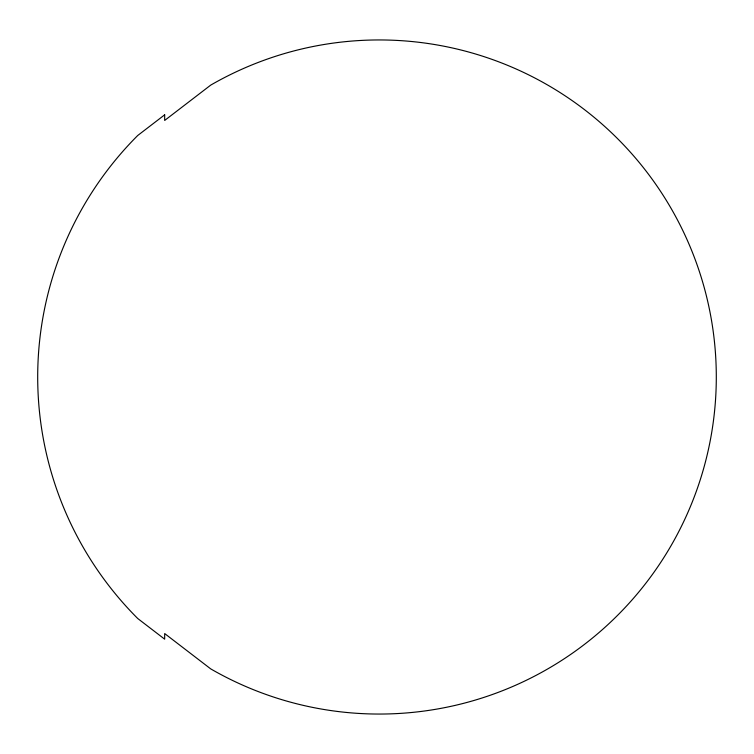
<?xml version="1.0" encoding="UTF-8"?>
<svg xmlns="http://www.w3.org/2000/svg" width="754" height="754" viewBox="0 0 754 754"><rect width="100%" height="100%" fill="white"/><g stroke="black" fill="none" stroke-linecap="round" stroke-linejoin="round"><path stroke-width="1.13" d="M164.674 114.825L137.737 135.484A341.553 341.553 0 0 0 137.737 618.516L164.674 639.175L164.674 633.558L210.724 668.892A337.047 337.047 0 0 0 716.3 377A337.047 337.047 0 0 0 210.724 85.108L164.674 120.442L164.674 114.825"/></g></svg>
